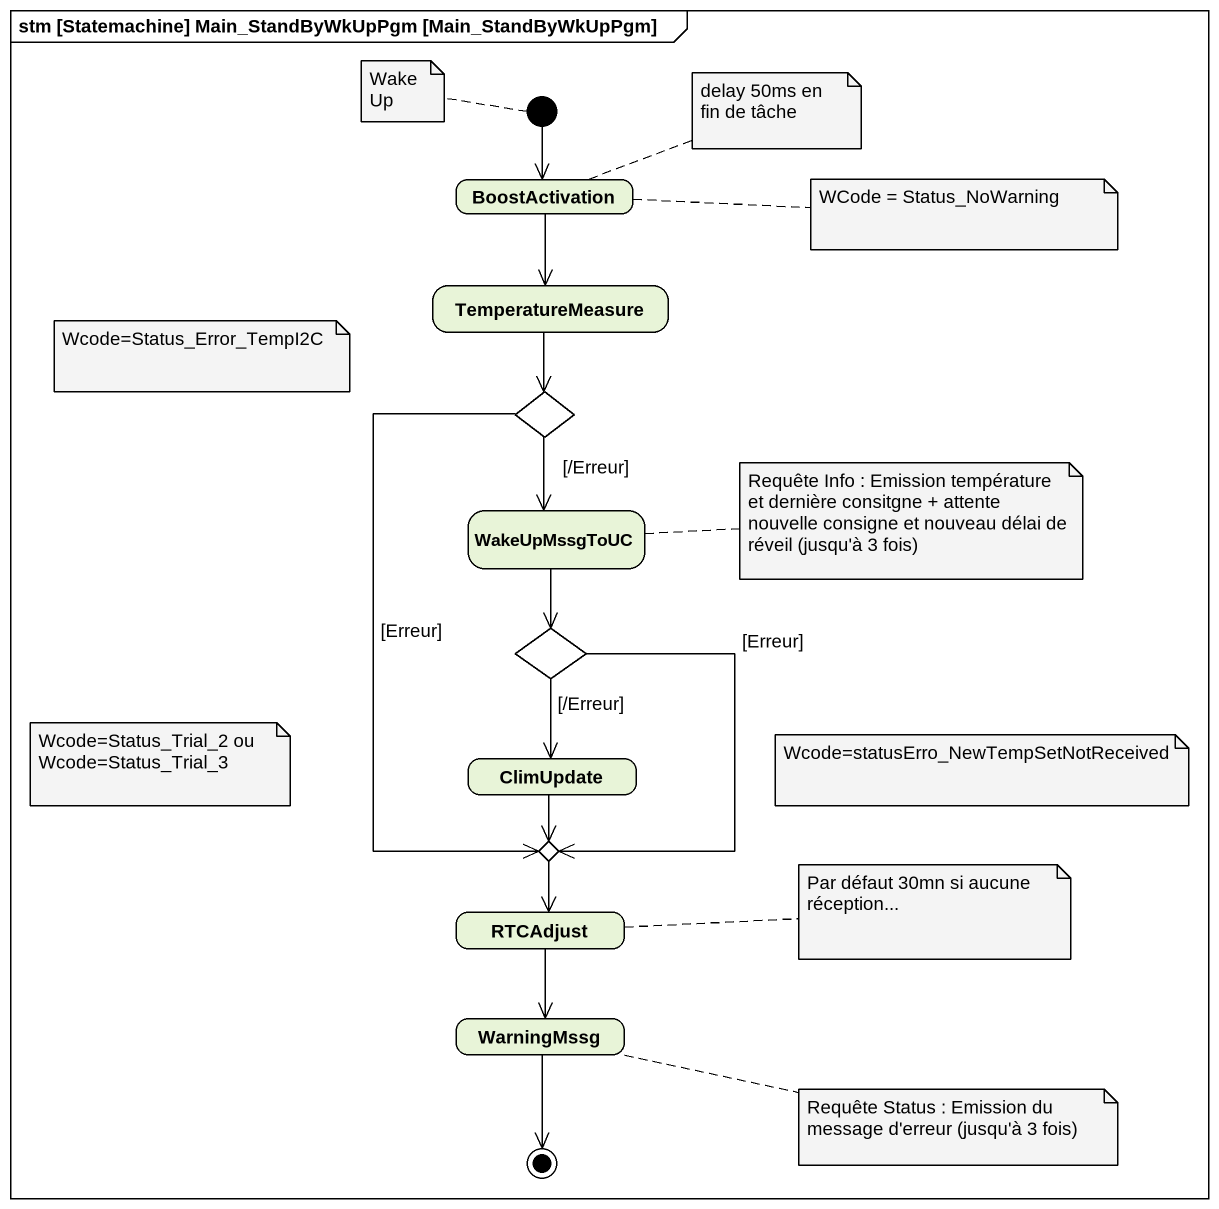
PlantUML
@startuml
mainframe stm [Statemachine] Main_StandByWkUpPgm [Main_StandByWkUpPgm]
hide empty description
state initial1 <<start>>
state BoostActivation
state TemperatureMeasure
state choice1 <<choice>>
state WakeUpMssgToUC
state choice2 <<choice>>
state ClimUpdate
state choice3 <<choice>>
state RTCAdjust
state WarningMssg
initial1 --> BoostActivation
BoostActivation --> TemperatureMeasure
TemperatureMeasure --> choice1
choice1 --> WakeUpMssgToUC : [/Erreur]
choice1 --> choice3 : [Erreur]
WakeUpMssgToUC --> choice2
choice2 --> ClimUpdate : [/Erreur]
choice2 --> choice3 : [Erreur]
ClimUpdate --> choice3
choice3 --> RTCAdjust
RTCAdjust --> WarningMssg
WarningMssg --> [*]
note left of initial1 : WakeUp
note right of BoostActivation : delay 50ms en fin de tâche
note right of BoostActivation : WCode = Status_NoWarning
note as N4
  Wcode=Status_Error_TempI2C
end note
note right of WakeUpMssgToUC : Requête Info : Emission température et dernière consitgne + attente nouvelle consigne et nouveau délai de réveil (jusqu'à 3 fois)
note as N6
  Wcode=Status_Trial_2 ou
  Wcode=Status_Trial_3
end note
note as N7
  Wcode=statusErro_NewTempSetNotReceived
end note
note right of RTCAdjust : Par défaut 30mn si aucune réception...
note right of WarningMssg : Requête Status : Emission du message d'erreur (jusqu'à 3 fois)
@enduml
